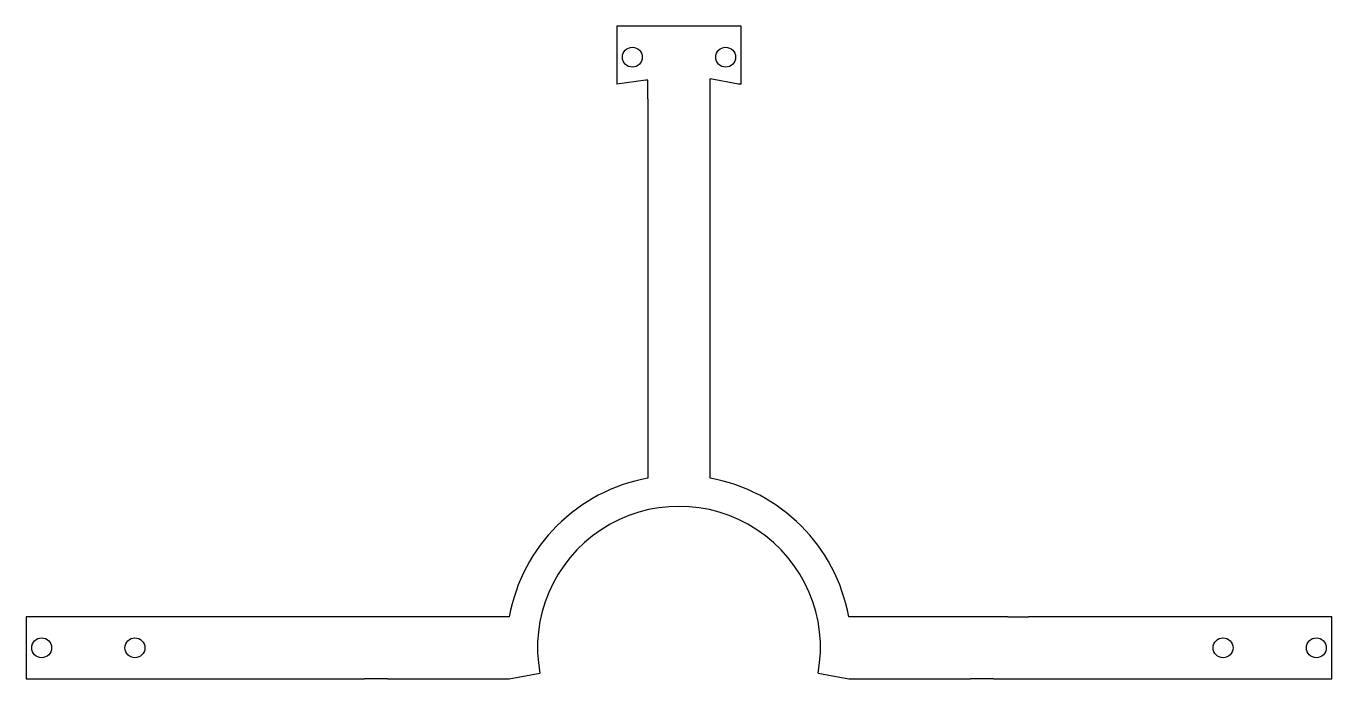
# Model space of a CAD drawing. Header units: millimetres. Extents: x -95 to 115, y -5 to 100.
import ezdxf

# ---------------------------------------------------------------- set-up
doc = ezdxf.new("R2010")
doc.units = ezdxf.units.MM
doc.layers.get('0').update_dxf_attribs({"linetype": 'CONTINUOUS'})

msp = doc.modelspace()

# ---------------------------------------------------------------- linework, layer by layer
for p, q in [((20, 100), (0, 100)), ((0, 100), (0, 90.68)), ((20, 90.68), (20, 100)), ((4.68, 91.3), (0, 90.68)), ((5, 91.3), (4.68, 91.3)), ((5, 88.29), (5, 91.3)), ((15, 88.29), (15, 91.5)), ((19.59, 90.68), (15, 91.5)), ((20, 90.68), (19.59, 90.68)), ((5, 88.29), (5, 27.3)), ((15, 27.3), (15, 88.29)), ((-46.19, 5), (-95, 5)), ((-95, 5), (-95, -5)), ((-42.89, 5), (-46.19, 5)), ((-17.3, 5), (-42.89, 5)), ((62.89, 5), (37.3, 5)), ((62.89, 5), (66.19, 5)), ((115, 5), (66.19, 5)), ((115, -5), (115, 5)), ((-17.3, -5), (-12.38, -4.1)), ((32.38, -4.1), (37.3, -5)), ((-95, -5), (-40.57, -5)), ((-95, -5), (-40.57, -5)), ((-36.87, -5), (-40.57, -5)), ((-36.87, -5), (-17.3, -5)), ((37.3, -5), (56.87, -5)), ((60.57, -5), (56.87, -5)), ((60.57, -5), (115, -5))]:
    msp.add_line(p, q)
for centre in [(2.5, 95), (17.5, 95), (-92.5, 0), (-77.5, 0), (97.5, 0), (112.5, 0)]:
    msp.add_circle(centre, 1.6)
for radius, start, end in [(27.75, 100.3803, 169.6197), (27.75, 10.3803, 79.6197), (22.75, -10.3803, 190.3803)]:
    msp.add_arc((10, 0), radius, start, end)

doc.saveas('drawing.dxf')
